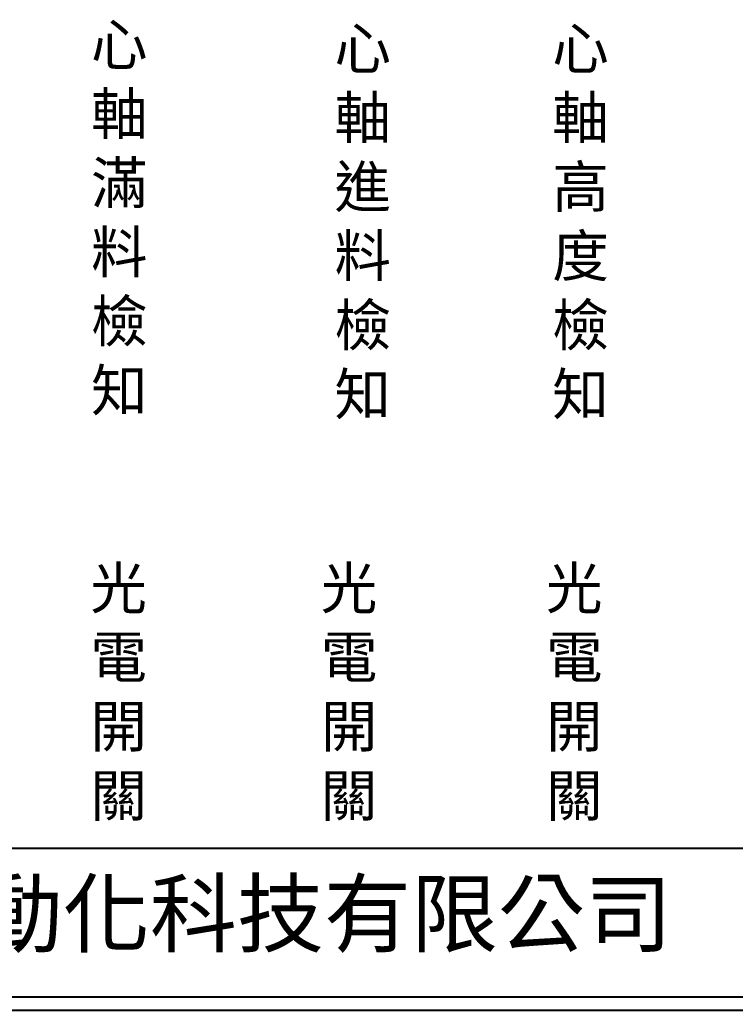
# Model space of a CAD drawing. Extents: x 325 to 612, y 3 to 207.
# Drawn here: x 392.6 to 459.9, y 3 to 96.1 of the extents above; entities that cross this region are included whole.
import ezdxf

# ---------------------------------------------------------------- set-up
doc = ezdxf.new("R2010")
doc.units = 0
doc.layers.add('圖框層', color=7, linetype='CONTINUOUS')
doc.layers.add('標尺寸層', color=3, linetype='CONTINUOUS')
doc.styles.add('CNS', font='romanc.shx', dxfattribs={"bigfont": 'chineset.shx'})
doc.styles.add('STSL', font='KAIU.TTF')

msp = doc.modelspace()

# ---------------------------------------------------------------- linework, layer by layer
at = {"layer": '圖框層', "color": 7}
for p, q in [((326.569, 18.25), (611.07, 18.25)), ((326.569, 4.25), (611.07, 4.25)), ((325.319, 3), (612.319, 3))]:
    msp.add_line(p, q, dxfattribs=at)

# ---------------------------------------------------------------- texts
at = {"layer": '圖框層', "color": 4, "style": 'STSL'}
msp.add_text('泓陞自動化科技有限公司', height=6, dxfattribs=at).set_placement((363.923, 9.076))
at = {"layer": '標尺寸層', "color": 7, "char_height": 3.9, "attachment_point": 5, "style": 'CNS'}
for s, insert, width in [('{\\fDFKai-SB|b0|i0|c136|p65;心軸滿料檢知}', (401.957, 77.335), 4.814), ('{\\fDFKai-SB|b0|i0|c136|p65;心軸進料檢知}', (424.856, 76.973), 4.96081), ('{\\fDFKai-SB|b0|i0|c136|p65;心軸高度檢知}', (445.341, 76.973), 4.96081), ('{\\fDFKai-SB|b0|i0|c136|p65;光電開關}', (401.9, 32.72), 4.96081), ('{\\fDFKai-SB|b0|i0|c136|p65;光電開關}', (423.574, 32.72), 4.96081), ('{\\fDFKai-SB|b0|i0|c136|p65;光電開關}', (444.755, 32.72), 4.96081)]:
    msp.add_mtext(s, dxfattribs=dict(at, insert=insert, width=width))

doc.saveas('drawing.dxf')
